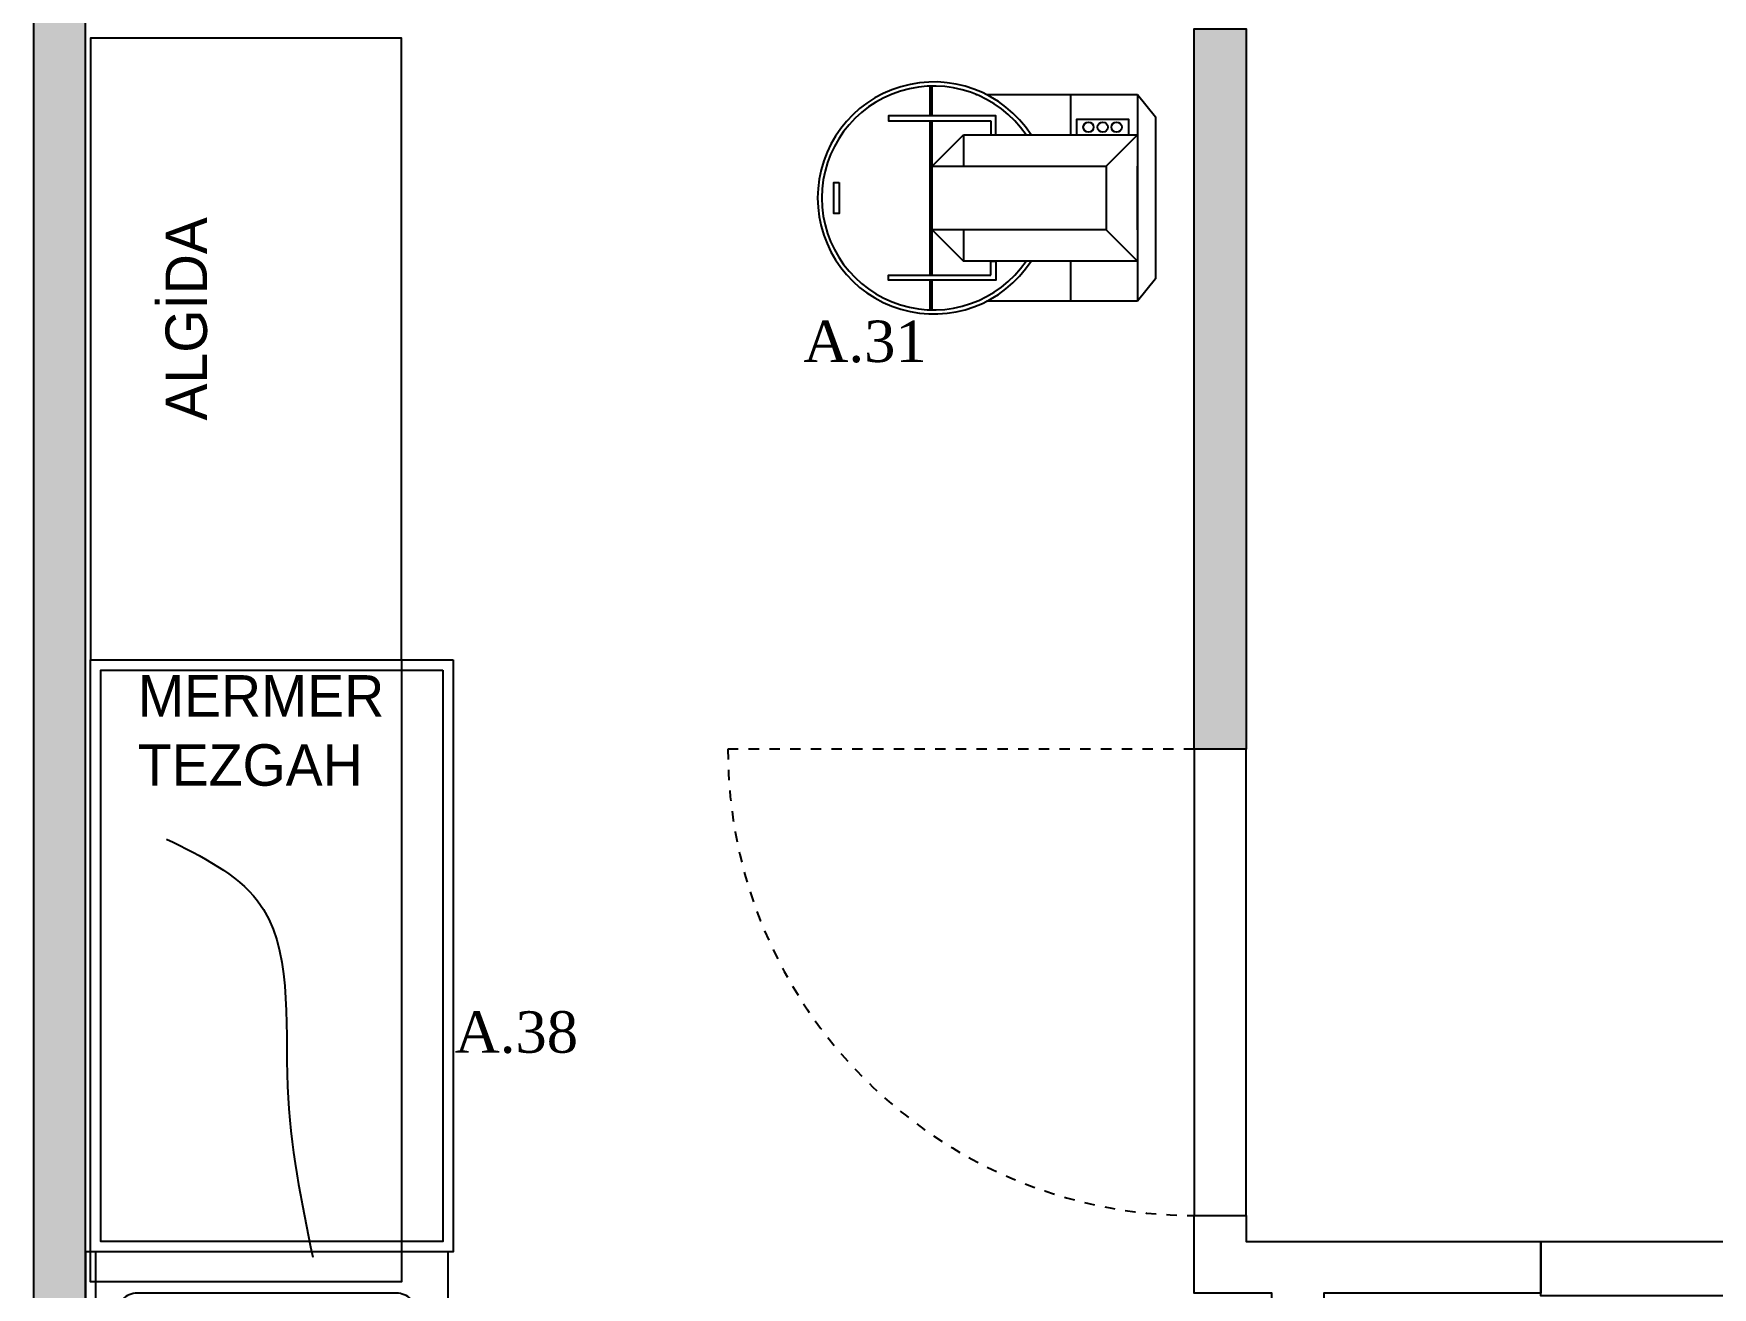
# Model space of a CAD drawing. Header units: inches. Extents: x 19839 to 37459, y -6108 to 838.
# Drawn here: x 34302.7 to 34626.7, y -4295.4 to -4053.4 of the extents above; entities that cross this region are included whole.
import ezdxf

# ---------------------------------------------------------------- set-up
doc = ezdxf.new("R2010")
doc.units = ezdxf.units.IN
doc.header["$MEASUREMENT"] = 0
doc.linetypes.add('JIS_02_1.0', pattern=[2, 1, -1])
for name, color, linetype in [('01_Existing Wall Hatch', 251, 'Continuous'), ('COLOUR 2-ATA', 9, 'JIS_02_1.0'), ('DOOR-ATA', 43, 'Continuous'), ('GYPSUM-ATA', 11, 'Continuous'), ('Kıtc-002 Çizgi', 7, 'Continuous'), ('S2000-002 Çizgi', 7, 'Continuous'), ('S2000-026 Antet Yazı', 7, 'Continuous'), ('SANITARY-ATA', 144, 'Continuous')]:
    doc.layers.add(name, color=color, linetype=linetype)
doc.styles.add('ATA', font='GOTHIC.TTF')
doc.styles.get("Standard").update_dxf_attribs({"font": 'arial.ttf'})

# ---------------------------------------------------------------- blocks, each defined once
blk = doc.blocks.new('A$C168029E5')
at = {"layer": 'S2000-002 Çizgi', "color": 0}
for p, q in [((3.06, 77.13), (8.45, 81.52)), ((8.45, 81.52), (47.52, 81.52)), ((47.52, 81.52), (52.91, 77.13)), ((3.06, 40.76), (3.06, 77.13)), ((3.06, 77.13), (52.91, 77.13)), ((12.74, 35.19), (12.74, 77.13)), ((12.74, 77.13), (20.28, 69.59)), ((18.13, 77.13), (37.85, 77.13)), ((35.69, 77.13), (20.28, 77.13)), ((43.23, 77.13), (35.69, 69.59)), ((43.23, 77.13), (43.23, 35.19)), ((52.91, 77.13), (52.91, 40.76)), ((20.28, 27.65), (20.28, 69.59)), ((20.28, 69.59), (35.69, 69.59)), ((35.69, 69.59), (35.69, 27.65)), ((3.06, 60.98), (12.74, 60.98)), ((43.23, 60.98), (52.91, 60.98)), ((3.06, 38.12), (3.06, 38.38)), ((20.28, 27.65), (12.74, 35.19)), ((12.74, 35.19), (20.28, 35.19)), ((35.69, 27.65), (43.23, 35.19)), ((35.69, 35.19), (43.23, 35.19)), ((8.15, 27.65), (0.99, 27.65)), ((8.15, 27.15), (0.99, 27.15)), ((46.58, 27.65), (9.4, 27.65)), ((46.58, 27.15), (9.4, 27.15)), ((54.98, 27.65), (47.82, 27.65)), ((54.98, 27.15), (47.82, 27.15))]:
    blk.add_line(p, q, dxfattribs=at)
for points in [[(12.74, 62.41), (12.74, 75.03), (9.07, 75.03), (9.07, 62.41)], [(24.27, 5.21), (31.7, 5.21), (31.7, 3.93), (24.27, 3.93)]]:
    blk.add_lwpolyline(points, close=True, dxfattribs=at)
for points in [[(9.4, 41.75), (12.74, 41.75), (12.74, 42.99), (8.15, 42.99), (8.15, 41.75)], [(9.4, 42.99), (8.15, 42.99), (8.15, 17.05), (9.4, 17.05), (9.4, 41.75)], [(46.58, 41.75), (43.23, 41.75), (43.23, 42.99), (47.82, 42.99), (47.82, 41.75)], [(46.58, 42.99), (47.82, 42.99), (47.82, 17.05), (46.58, 17.05), (46.58, 41.75)]]:
    blk.add_lwpolyline(points, dxfattribs=at)
for centre in [(10.9, 72.12), (10.9, 68.76), (10.9, 65.32)]:
    blk.add_circle(centre, 1.24, dxfattribs=at)
for radius, start, end in [(28, 122.9853, 57.0147), (27, 124.3736, 55.6264)]:
    blk.add_arc((27.99, 28), radius, start, end, dxfattribs=at)
blk = doc.blocks.new('A$C59A6314D')
at = {"layer": 'Kıtc-002 Çizgi'}
for p, q in [((21.66, 52.76), (29.47, 53.87)), ((20.43, 48.95), (26.53, 43.94)), ((16.52, 47.29), (16.52, 39.4))]:
    blk.add_line(p, q, dxfattribs=at)
for points in [[(0, 0), (70, 0), (70, 70), (0, 70)], [(0, 68), (70, 68), (70, 70), (0, 70)]]:
    blk.add_lwpolyline(points, close=True, dxfattribs=at)
for points in [[(12, 6), (58, 6, 0.414214), (62, 10), (62, 60, 0.414214), (58, 64), (12, 64, 0.414214), (8, 60), (8, 10, 0.414214)], [(14, 10), (56, 10, 0.414214), (60, 14), (60, 56, 0.414214), (56, 60), (14, 60, 0.414214), (10, 56), (10, 14, 0.414214)]]:
    blk.add_lwpolyline(points, format="xyb", close=True, dxfattribs=at)
blk.add_circle((16.71, 52.26), 3.19, dxfattribs=at)

msp = doc.modelspace()

# ---------------------------------------------------------------- hatches: boundary and pattern name
at = {"layer": '01_Existing Wall Hatch'}
h = msp.add_hatch(color=256, dxfattribs=at)
h.dxf.hatch_style = 1
h.paths.add_polyline_path([(34312.74, -4416), (34312.74, -3977.5), (34302.74, -3977.5), (34302.74, -4416)])
h = msp.add_hatch(color=256, dxfattribs=at)
h.dxf.hatch_style = 1
h.paths.add_polyline_path([(34526.74, -4191.5), (34526.74, -4052.5), (34536.74, -4052.5), (34536.74, -4191.5)])

# ---------------------------------------------------------------- linework, layer by layer
at = {"layer": 'COLOUR 2-ATA', "ltscale": 2}
msp.add_line((34526.74, -4191.5), (34436.74, -4191.5), dxfattribs=at)
msp.add_arc((34526.74, -4191.5), 90, 180, 270, dxfattribs=at)
at = {"layer": 'DOOR-ATA', "elevation": 0}
for points in [[(34526.74, -4191.5), (34526.74, -4281.5), (34536.74, -4281.5), (34536.74, -4191.5)], [(34683.61, -4297), (34593.61, -4297), (34593.61, -4286.5), (34683.61, -4286.5)]]:
    msp.add_lwpolyline(points, close=True, dxfattribs=at)
at = {"layer": 'GYPSUM-ATA', "elevation": 0}
for points in [[(34312.74, -4358.5), (34312.74, -4042.5), (34302.74, -4042.5), (34302.74, -4358.5)], [(34526.74, -4191.5), (34526.74, -4052.5), (34536.74, -4052.5), (34536.74, -4191.5)]]:
    msp.add_lwpolyline(points, close=True, dxfattribs=at)
msp.add_lwpolyline([(34593.61, -4286.5), (34593.61, -4296.5), (34551.74, -4296.5), (34551.74, -4438.5), (34541.74, -4438.5), (34541.74, -4296.5), (34526.74, -4296.5), (34526.74, -4281.5), (34536.74, -4281.5), (34536.74, -4286.5), (34593.61, -4286.5)], dxfattribs=at)
at = {"layer": 'SANITARY-ATA'}
for points in [[(34373.74, -4174.28), (34373.74, -4054.28), (34313.74, -4054.28), (34313.74, -4174.28)], [(34373.74, -4174.28), (34373.74, -4294.28), (34313.74, -4294.28), (34313.74, -4174.28)]]:
    msp.add_lwpolyline(points, close=True, dxfattribs=at)
at = {"layer": 'SANITARY-ATA', "color": 0}
for points in [[(34383.74, -4174.28), (34383.74, -4288.5), (34313.74, -4288.5), (34313.74, -4174.28)], [(34381.74, -4176.28), (34381.74, -4286.5), (34315.74, -4286.5), (34315.74, -4176.28)]]:
    msp.add_lwpolyline(points, close=True, dxfattribs=at)
at = {"layer": 'SANITARY-ATA'}
msp.add_spline([(34328.4, -4208.85, 0), (34345.96, -4220.75, 0), (34351.76, -4256.58, 0), (34356.62, -4289.54, 0)], degree=3, dxfattribs=at)
at = {"layer": 'SANITARY-ATA', "color": 0}
msp.add_spline([(34328.4, -4208.85, 0), (34345.96, -4220.75, 0), (34351.76, -4256.58, 0), (34356.62, -4289.54, 0)], degree=3, dxfattribs=at)

# ---------------------------------------------------------------- block references
at = {"layer": 'Kıtc-002 Çizgi', "rotation": 89.99999999999999}
msp.add_blockref('A$C59A6314D', (34382.74, -4358.5, 0), dxfattribs=at)
at = {"layer": 'S2000-026 Antet Yazı', "xscale": 0.7999999999999972, "yscale": 0.7999999999999972, "zscale": 0.7999999999999972, "rotation": 270}
msp.add_blockref('A$C168029E5', (34454.06, -4062.73, 0), dxfattribs=at)

# ---------------------------------------------------------------- texts
at = {"layer": 'Kıtc-002 Çizgi', "char_height": 8, "attachment_point": 1}
for s, insert in [('{\\fTimes New Roman|b0|i0|c162|p18;A.31}', (34451.28, -4108.78, 0)), ('{\\fTimes New Roman|b0|i0|c162|p18;A.38}', (34383.99, -4242.09, 0))]:
    msp.add_mtext_dynamic_manual_height_columns(s, width=42.8092, gutter_width=12.5, heights=[0], dxfattribs=dict(at, insert=insert))
at = {"layer": 'SANITARY-ATA', "insert": (34328.21, -4128.07), "char_height": 8, "attachment_point": 1, "rotation": 90, "style": 'ATA'}
msp.add_mtext_dynamic_manual_height_columns('ALGİDA', width=64.5654, gutter_width=10, heights=[0], dxfattribs=at)
at = {"layer": 'SANITARY-ATA', "insert": (34322.87, -4177.22, 0), "char_height": 8, "attachment_point": 1, "style": 'ATA'}
msp.add_mtext_dynamic_manual_height_columns('MERMER TEZGAH', width=64.5654, gutter_width=10, heights=[0], dxfattribs=at)

doc.saveas('drawing.dxf')
